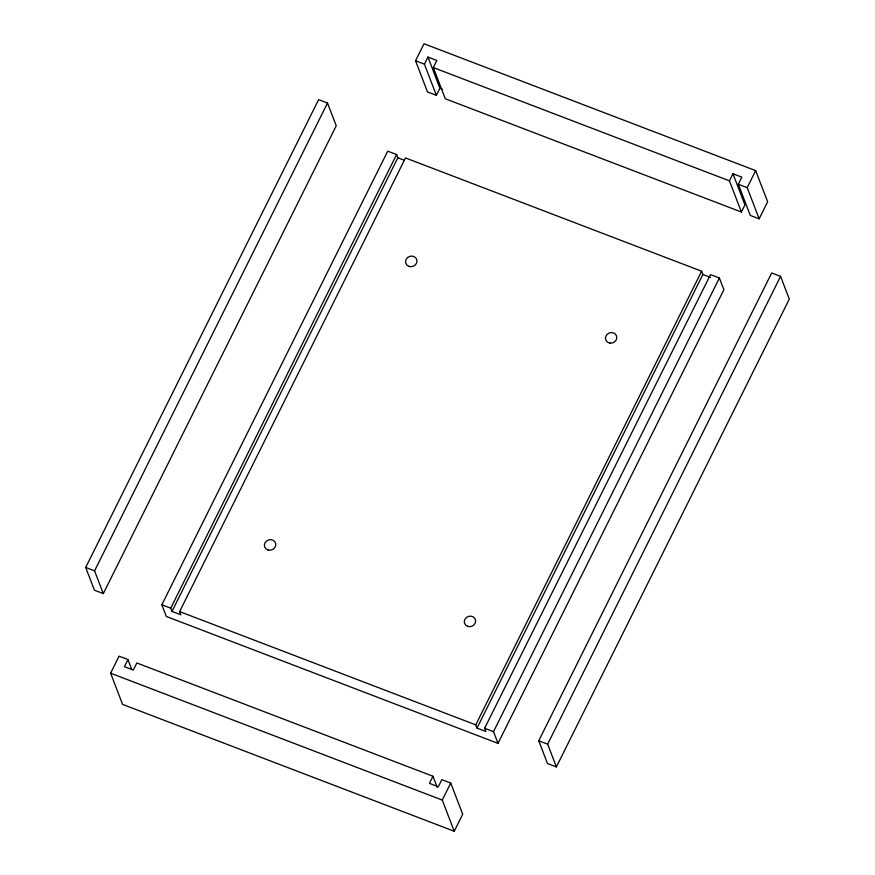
<?xml version="1.0" encoding="UTF-8"?>
<svg xmlns="http://www.w3.org/2000/svg" width="875" height="875" viewBox="0 0 875 875"><rect width="100%" height="100%" fill="white"/><g stroke="black" fill="none" stroke-linecap="round" stroke-linejoin="round"><path stroke-width="1.31" d="M85.695 567.459L318.62 99.63L327.512 103.031L336.241 125.77L103.305 593.6L94.423 590.198L85.695 567.459L94.577 570.861L103.305 593.6M94.577 570.861L327.512 103.031M127.958 659.575L124.436 666.663L133.317 670.064L136.839 662.977L432.972 776.256L429.439 783.344L438.32 786.745L441.853 779.658L450.734 783.048L462.711 814.242L454.234 831.25L122.577 704.375L110.611 673.192L119.077 656.173L127.958 659.575L131.786 669.561M415.538 60.758L424.003 43.75L755.661 170.625L767.638 201.808L759.161 218.827L750.28 215.425L738.314 184.242L741.836 177.155L732.955 173.753L729.433 180.841L741.398 212.023L445.277 98.744L433.3 67.561L436.833 60.473L427.952 57.072L424.419 64.159L436.395 95.342L427.503 91.952L415.538 60.758L424.419 64.159M161.853 604.789L387.723 151.134L396.605 154.536L397.852 157.784L171.981 611.428L180.863 614.83L179.616 611.581L405.497 157.938L701.619 271.217L702.866 274.466L476.995 728.109L485.877 731.511L484.63 728.263L710.5 274.608L719.381 278.009L723.877 289.702L497.995 743.356L166.338 616.481L161.853 604.789L170.734 608.18L171.981 611.428M170.734 608.18L396.605 154.536M436.395 95.342L439.917 88.255L427.952 57.072M476.995 728.109L475.748 724.861L701.619 271.217M454.234 831.25L442.269 800.067L450.734 783.048M759.161 218.827L747.195 187.633L755.661 170.625M741.398 212.023L744.931 204.936L732.955 173.753M497.995 743.356L493.511 731.664L719.381 278.009M538.759 740.786L771.695 272.956L780.577 276.358L789.305 299.097L556.38 766.916L547.487 763.525L538.759 740.786L547.652 744.177L556.38 766.916M547.652 744.177L780.577 276.358M433.3 67.561L729.433 180.841M738.314 184.242L747.195 187.633M439.917 88.255L442.455 89.228M397.852 157.784L404.195 160.212M702.866 274.466L710.478 277.375M179.616 611.581L475.748 724.861M484.63 728.263L493.511 731.664M110.611 673.192L442.269 800.067M432.972 776.256L437.281 787.478M408.855 266.361A5.775 5.25 -21 0 0 416.948 260.586A5.775 5.25 -21 0 0 407.969 257.261A5.775 5.25 -21 0 0 408.855 266.361M609.973 343.098A5.742 5.217 -21 0 0 616.547 335.902A5.742 5.217 -21 0 0 606.922 334.589A5.742 5.217 -21 0 0 609.973 343.098M467.556 626.314A5.742 5.206 -21 0 0 475.628 620.616A5.742 5.206 -21 0 0 466.736 617.269A5.742 5.206 -21 0 0 467.556 626.314M268.002 550.003A5.786 5.25 -21 0 0 275.745 543.791A5.786 5.25 -21 0 0 266.525 541.002A5.786 5.25 -21 0 0 268.002 550.003"/></g></svg>
